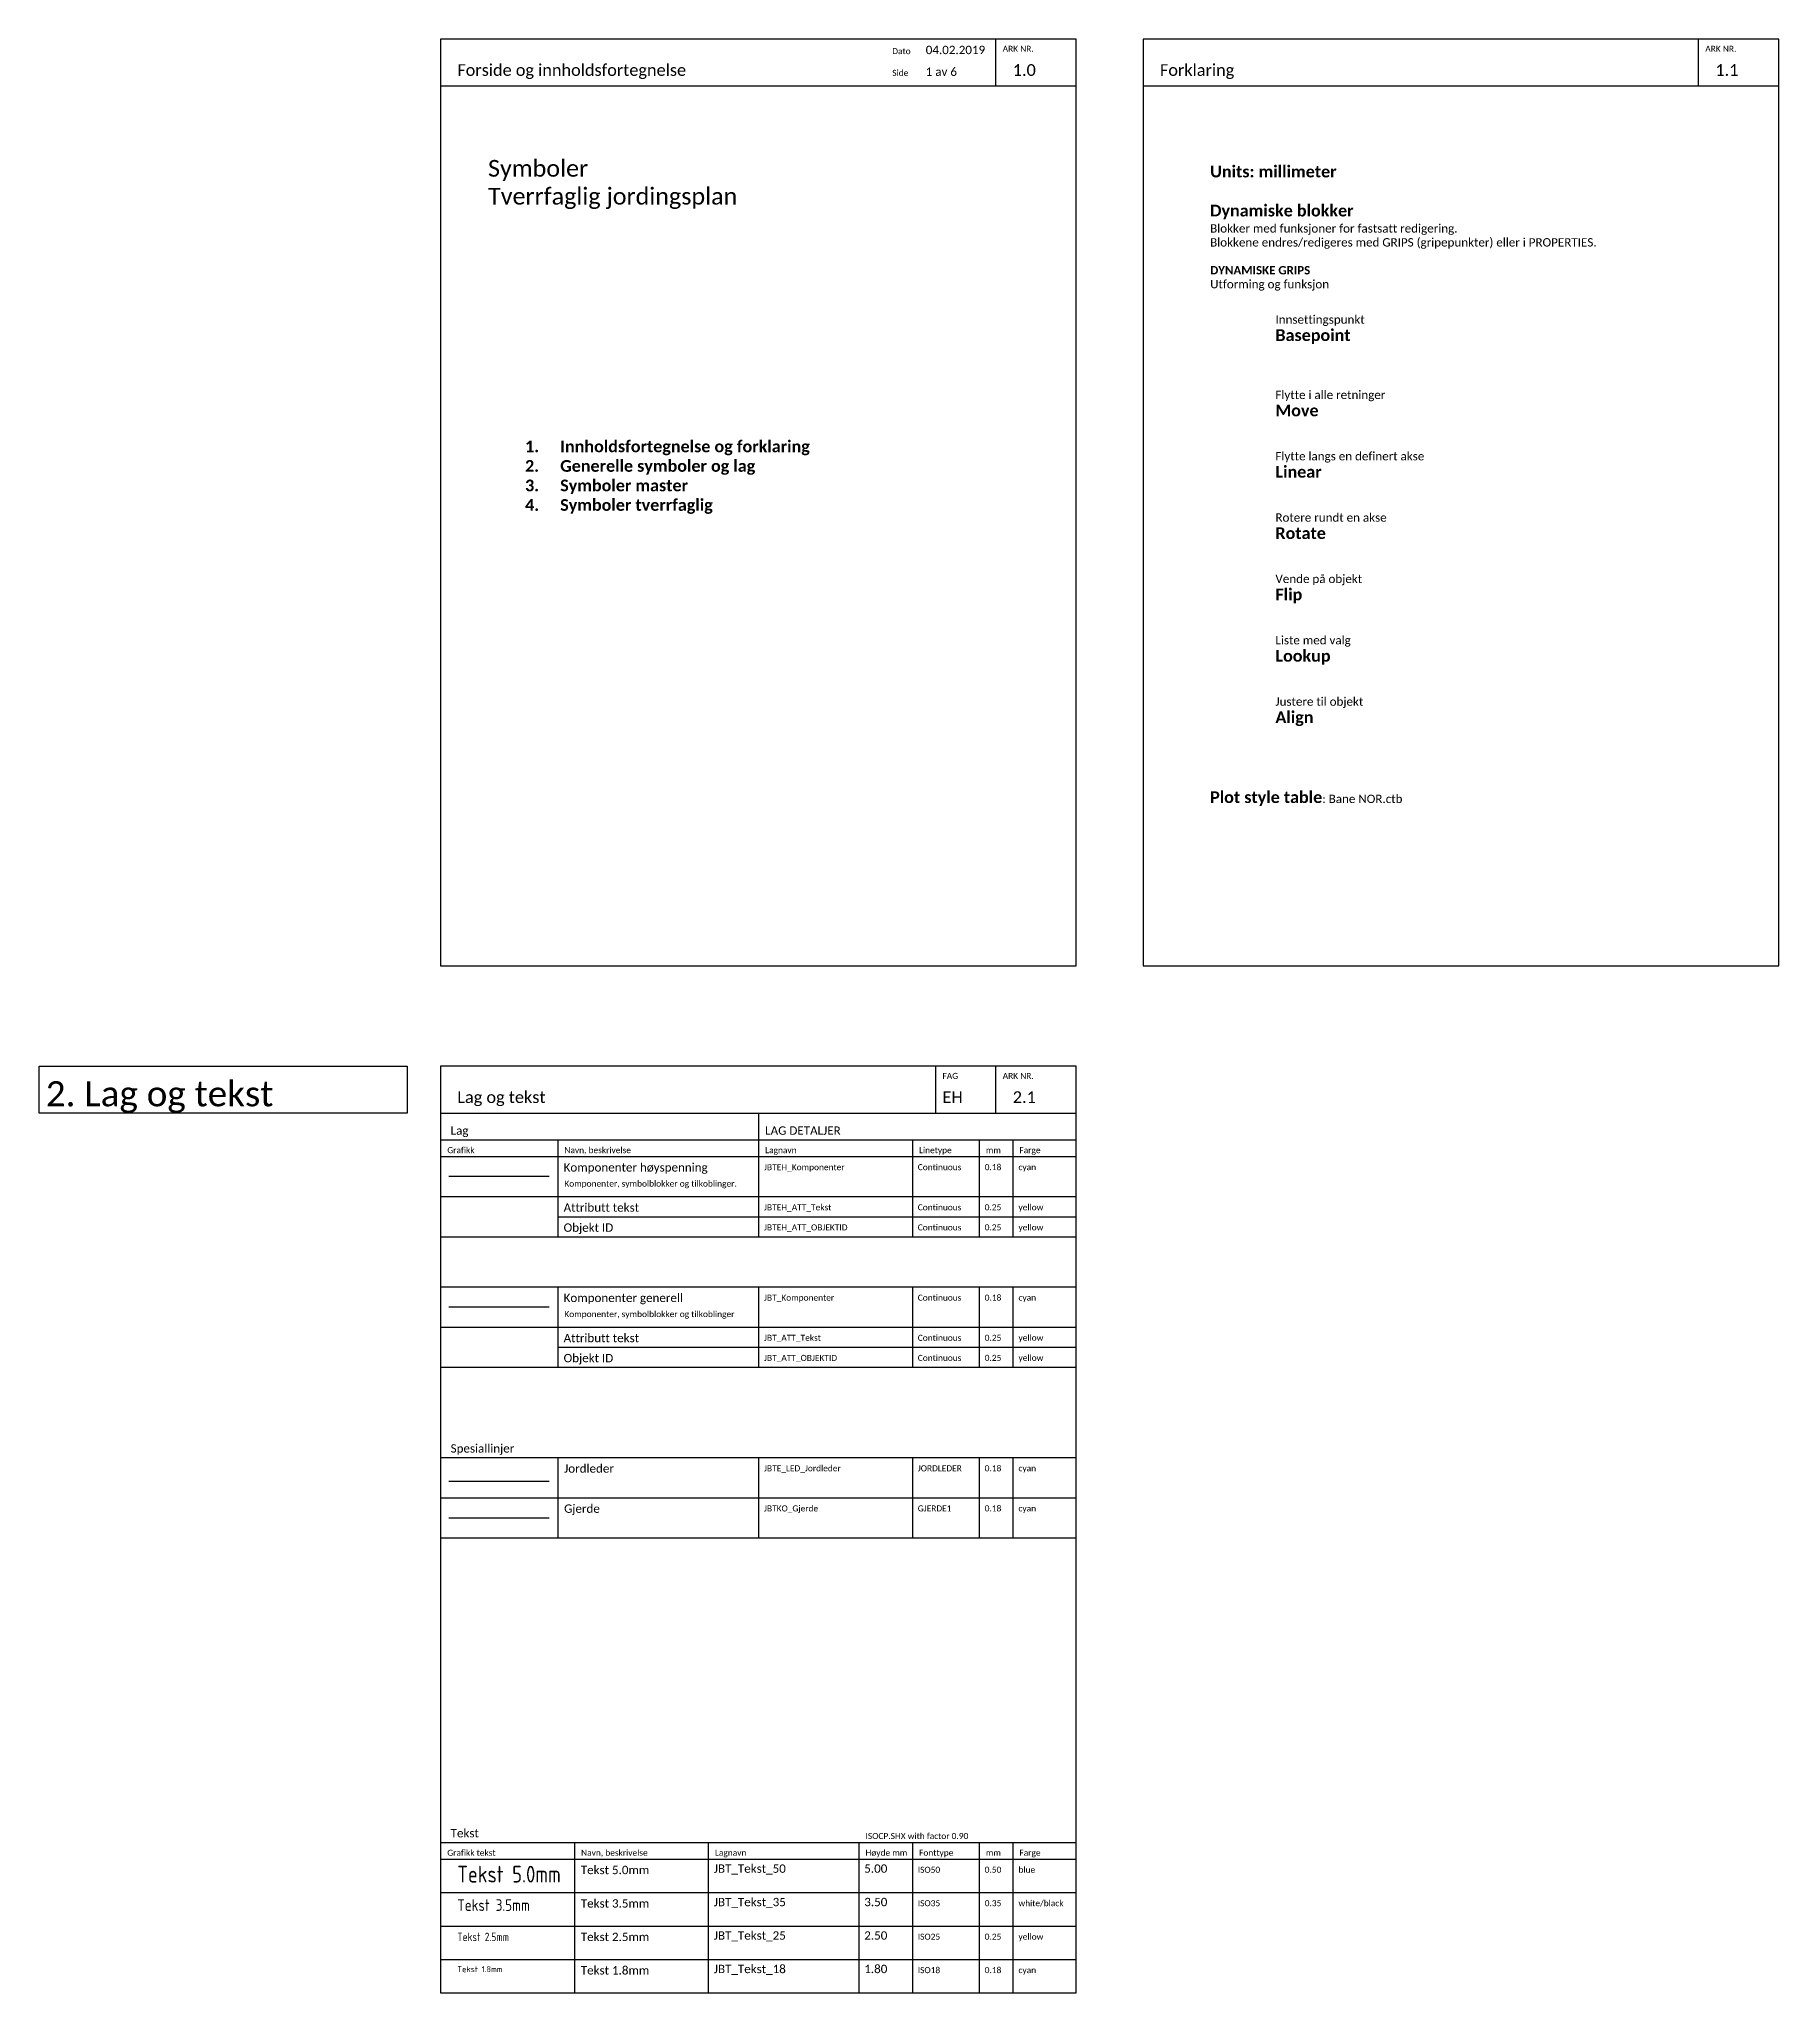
# Model space of a CAD drawing. Header units: millimetres. Extents: x -120 to 610, y -1213 to 277.
# Drawn here: x -120 to 400, y -307 to 277 of the extents above; entities that cross this region are included whole.
import ezdxf
from ezdxf.lldxf.tags import DXFTag

# ---------------------------------------------------------------- set-up
doc = ezdxf.new("R2010")
doc.units = ezdxf.units.MM
for name, color, linetype in [('JBT_Komponenter', 4, 'Continuous'), ('JBT_Tekst_18', 4, 'Continuous'), ('JBT_Tekst_25', 2, 'Continuous'), ('JBT_Tekst_35', 7, 'Continuous'), ('JBT_Tekst_50', 5, 'Continuous'), ('JBTE_LED_Jordleder', 4, 'JORDLEDER'), ('JBTEH_Komponenter', 4, 'Continuous'), ('JBTKO_Gjerde', 4, 'GJERDE1'), ('RAMME', 5, 'Continuous'), ('RAMME SYMBOLER', 4, 'Continuous'), ('RAMME TEKST', 7, 'Continuous')]:
    doc.layers.add(name, color=color, linetype=linetype)
doc.styles.add('Arial', font='arialbd.ttf')
doc.styles.add('Calibri', font='calibri.ttf')
doc.styles.add('ISO18', font='isocp.shx', dxfattribs={"width": 0.9, "height": 1.8})
doc.styles.add('ISO25', font='isocp.shx', dxfattribs={"width": 0.9, "height": 2.5})
doc.styles.add('ISO35', font='isocp.shx', dxfattribs={"width": 0.9, "height": 3.5})
doc.styles.add('ISO50', font='isocp.shx', dxfattribs={"width": 0.9, "height": 5})
doc.styles.get("Standard").update_dxf_attribs({"font": 'txt.shx'})
tags = doc.linetypes.add('GJERDE1', pattern='A,3.05,["//",Standard,S=1.25,R=0,X=0,Y=-0.7],4.5', length=7.55).pattern_tags.tags
tags[4] = DXFTag(74, 10)
tags = doc.linetypes.add('JORDLEDER', pattern='A,1.25,-1.5,2.5,-1,["jl",Standard,S=1.25,R=0,X=0,Y=-0.25],-2,2.5,-1.5,1.25', length=13.5).pattern_tags.tags
tags[10] = DXFTag(74, 10)

msp = doc.modelspace()

# ---------------------------------------------------------------- linework, layer by layer
at = {"layer": 'JBT_Komponenter'}
msp.add_line((32.5, -102), (2.5, -102), dxfattribs=at)
at = {"layer": 'JBTE_LED_Jordleder'}
msp.add_line((2.5, -154), (32.5, -154), dxfattribs=at)
at = {"layer": 'JBTEH_Komponenter'}
msp.add_line((32.5, -63), (2.5, -63), dxfattribs=at)
at = {"layer": 'JBTKO_Gjerde'}
msp.add_line((2.5, -165), (32.5, -165), dxfattribs=at)
at = {"layer": 'RAMME'}
for points in [[(190, 277), (0, 277), (0, 0), (190, 0)], [(400, 277), (210, 277), (210, 0), (400, 0)], [(-120, -30), (-10, -30), (-10, -44), (-120, -44)], [(190, -30), (0, -30), (0, -307), (190, -307)]]:
    msp.add_lwpolyline(points, close=True, dxfattribs=at)
for points in [[(0, 263), (190, 263)], [(210, 263), (400, 263)], [(0, -44), (190, -44)]]:
    msp.add_lwpolyline(points, dxfattribs=at)
at = {"layer": 'RAMME SYMBOLER'}
for p, q in [((166, 263), (166, 277)), ((376, 263), (376, 277)), ((148, -44), (148, -30)), ((166, -44), (166, -30)), ((95, -44), (95, -81)), ((0, -52), (190, -52)), ((35, -52), (35, -81)), ((141, -52), (141, -81)), ((161, -52), (161, -81)), ((171, -52), (171, -81)), ((0, -57), (190, -57)), ((0, -57), (190, -57)), ((0, -69), (190, -69)), ((35, -75), (190, -75)), ((0, -81), (190, -81)), ((0, -96), (190, -96)), ((35, -96), (35, -120)), ((95, -96), (95, -120)), ((141, -96), (141, -120)), ((161, -96), (161, -120)), ((171, -96), (171, -120)), ((0, -108), (190, -108)), ((35, -114), (190, -114)), ((0, -120), (190, -120)), ((0, -147), (190, -147)), ((35, -147), (35, -171)), ((95, -147), (95, -171)), ((141, -147), (141, -171)), ((161, -147), (161, -171)), ((171, -147), (171, -171)), ((0, -159), (190, -159)), ((0, -171), (190, -171)), ((0, -262), (190, -262)), ((40, -262), (40, -307)), ((80, -262), (80, -307)), ((125, -262), (125, -307)), ((141, -262), (141, -307)), ((161, -262), (161, -307)), ((171, -262), (171, -307)), ((0, -267), (190, -267)), ((40, -267), (40, -307)), ((0, -277), (190, -277)), ((0, -287), (190, -287)), ((0, -297), (190, -297))]:
    msp.add_line(p, q, dxfattribs=at)

# ---------------------------------------------------------------- texts
at = {"layer": 'JBT_Tekst_18', "linetype": 'ByBlock', "insert": (5, -299), "char_height": 1.8, "attachment_point": 1, "style": 'ISO18'}
msp.add_mtext_dynamic_manual_height_columns('Tekst 1.8mm', width=46, gutter_width=6.5, heights=[0], dxfattribs=at)
at = {"layer": 'JBT_Tekst_25', "insert": (5, -289), "char_height": 2.5, "attachment_point": 1, "style": 'ISO25'}
msp.add_mtext_dynamic_manual_height_columns('Tekst 2.5mm', width=46, gutter_width=6.5, heights=[0], dxfattribs=at)
at = {"layer": 'JBT_Tekst_35', "insert": (5, -279), "char_height": 3.5, "attachment_point": 1, "style": 'ISO35'}
msp.add_mtext_dynamic_manual_height_columns('Tekst 3.5mm', width=46, gutter_width=6.5, heights=[0], dxfattribs=at)
at = {"layer": 'JBT_Tekst_50', "insert": (5, -269), "char_height": 5, "attachment_point": 1, "style": 'ISO50'}
msp.add_mtext_dynamic_manual_height_columns('Tekst 5.0mm', width=46, gutter_width=6.5, heights=[0], dxfattribs=at)
at = {"layer": 'RAMME TEKST', "linetype": 'ByBlock', "style": 'Calibri'}
for s, height, p in [('04.02.2019', 2.5, (145, 272.5)), ('ARK NR.', 1.8, (168, 273.2)), ('ARK NR.', 1.8, (378, 273.2)), ('Forside og innholdsfortegnelse', 3.5, (5, 266)), ('Dato', 1.8, (135, 272.5)), ('1.0', 3.5, (171, 266)), ('Forklaring', 3.5, (215, 266)), ('1.1', 3.5, (381, 266)), ('Side', 1.8, (135, 266)), ('1 av 6', 2.5, (145, 266)), ('FAG', 1.8, (150, -33.8)), ('ARK NR.', 1.8, (168, -33.8)), ('Lag og tekst', 3.5, (5, -41)), ('EH', 3.5, (150, -41)), ('2.1', 3.5, (171, -41)), ('Lag', 2.5, (3, -50.5)), ('LAG DETALJER', 2.5, (97, -50.5)), ('Grafikk', 1.8, (2, -56)), ('Navn, beskrivelse', 1.8, (37, -56)), ('Lagnavn', 1.8, (97, -56)), ('Linetype', 1.8, (143, -56)), ('mm', 1.8, (162.98, -56)), ('Farge', 1.8, (173, -56)), ('Komponenter, symbolblokker og tilkoblinger.  ', 1.8, (37, -66)), ('JBTEH_Komponenter', 1.8, (96.66, -61.09)), ('Continuous', 1.8, (142.62, -61.09)), ('0.18', 1.8, (162.62, -61.08)), ('cyan', 1.8, (172.72, -61.08)), ('JBTEH_ATT_Tekst', 1.8, (96.66, -73.09)), ('Continuous', 1.8, (142.62, -73.09)), ('0.25', 1.8, (162.62, -73.08)), ('yellow', 1.8, (172.72, -73.08)), ('JBTEH_ATT_OBJEKTID', 1.8, (96.66, -79.09)), ('Continuous', 1.8, (142.62, -79.09)), ('0.25', 1.8, (162.62, -79.08)), ('yellow', 1.8, (172.72, -79.08)), ('JBT_Komponenter', 1.8, (96.66, -100.09)), ('Continuous', 1.8, (142.62, -100.09)), ('0.18', 1.8, (162.62, -100.08)), ('cyan', 1.8, (172.72, -100.08)), ('Komponenter, symbolblokker og tilkoblinger', 1.8, (37, -105)), ('JBT_ATT_Tekst', 1.8, (96.66, -112.09)), ('Continuous', 1.8, (142.62, -112.09)), ('0.25', 1.8, (162.62, -112.08)), ('yellow', 1.8, (172.72, -112.08)), ('JBT_ATT_OBJEKTID', 1.8, (96.66, -118.09)), ('Continuous', 1.8, (142.62, -118.09)), ('0.25', 1.8, (162.62, -118.08)), ('yellow', 1.8, (172.72, -118.08)), ('Spesiallinjer', 2.5, (3, -145.5)), ('JBTE_LED_Jordleder', 1.8, (96.66, -151.09)), ('JORDLEDER', 1.8, (142.62, -151.09)), ('0.18', 1.8, (162.62, -151.08)), ('cyan', 1.8, (172.72, -151.08)), ('JBTKO_Gjerde', 1.8, (96.66, -163.09)), ('GJERDE1', 1.8, (142.62, -163.09)), ('0.18', 1.8, (162.62, -163.08)), ('cyan', 1.8, (172.72, -163.08)), ('Tekst', 2.5, (3, -260.5)), ('ISOCP.SHX with factor 0.90', 1.8, (127, -261)), ('Grafikk tekst', 1.8, (2, -266)), ('Navn, beskrivelse', 1.8, (42, -266)), ('Lagnavn', 1.8, (82, -266)), ('Høyde mm', 1.8, (127, -266)), ('Fonttype', 1.8, (143, -266)), ('mm', 1.8, (162.98, -266)), ('Farge', 1.8, (173, -266)), ('ISO50', 1.8, (142.62, -271.09)), ('0.50', 1.8, (162.62, -271.08)), ('blue', 1.8, (172.72, -271.08)), ('ISO35', 1.8, (142.62, -281.09)), ('0.35', 1.8, (162.62, -281.08)), ('white/black', 1.8, (172.72, -281.08)), ('ISO25', 1.8, (142.62, -291.09)), ('0.25', 1.8, (162.62, -291.08)), ('yellow', 1.8, (172.72, -291.08)), ('ISO18', 1.8, (142.62, -301.09)), ('0.18', 1.8, (162.62, -301.08)), ('cyan', 1.8, (172.72, -301.08))]:
    msp.add_text(s, height=height, dxfattribs=at).set_placement(p)
at = {"layer": 'RAMME TEKST', "style": 'Calibri'}
for s, height, p in [('2. Lag og tekst', 7.5, (-118, -42)), ('Komponenter høyspenning', 2.5, (36.77, -61.5)), ('Attributt tekst', 2.5, (36.77, -73.5)), ('Objekt ID', 2.5, (36.77, -79.5)), ('Komponenter generell', 2.5, (36.77, -100.5)), ('Attributt tekst', 2.5, (36.77, -112.5)), ('Objekt ID', 2.5, (36.77, -118.5)), ('Jordleder', 2.5, (36.92, -151.5)), ('Gjerde', 2.5, (36.92, -163.5)), ('JBT_Tekst_50', 2.5, (81.66, -271.09)), ('5.00', 2.5, (126.62, -271.08)), ('Tekst 5.0mm', 2.5, (41.9, -271.5)), ('Tekst 3.5mm', 2.5, (41.9, -281.5)), ('JBT_Tekst_35', 2.5, (81.66, -281.09)), ('3.50', 2.5, (126.62, -281.08)), ('Tekst 2.5mm', 2.5, (41.9, -291.5)), ('JBT_Tekst_25', 2.5, (81.66, -291.09)), ('2.50', 2.5, (126.62, -291.08)), ('Tekst 1.8mm', 2.5, (41.9, -301.5)), ('JBT_Tekst_18', 2.5, (81.66, -301.09)), ('1.80', 2.5, (126.62, -301.08))]:
    msp.add_text(s, height=height, dxfattribs=at).set_placement(p)
at = {"layer": 'RAMME TEKST', "linetype": 'ByBlock', "insert": (14.18, 240.87), "char_height": 5, "attachment_point": 1, "style": 'Arial'}
msp.add_mtext_dynamic_manual_height_columns('{\\fCalibri|b0|i0|c0|p34;Symboler\\PTverrfaglig jordingsplan\\H2.50051x; }', width=150, gutter_width=12.5, heights=[0], dxfattribs=at)
at = {"layer": 'RAMME TEKST', "attachment_point": 1}
for s, width, insert, char_height in [('{\\fCalibri|b1|i0|c0|p34;\\H1.4x;Units: millimeter\\P\\PDynamiske blokker \\P\\fCalibri|b0|i0|c0|p34;\\H0.71428x;Blokker med funksjoner for fastsatt redigering. \\PBlokkene endres/redigeres med GRIPS (gripepunkter) eller i PROPERTIES.\\P\\P\\fCalibri|b1|i0|c0|p34;\\H1.00001x;DYNAMISKE GRIPS \\P\\fCalibri|b0|i0|c0|p34;Utforming og funksjon}', 150, (230, 239.16), 2.5), ('{\\fCalibri|b0|i0|c0|p34;Innsettingspunkt \\P\\fCalibri|b1|i0|c0|p34;\\H1.4x;Basepoint\\P\\H0.71429x;\\P\\P\\P\\fCalibri|b0|i0|c0|p34;Flytte i alle retninger \\P\\fCalibri|b1|i0|c0|p34;\\H1.39999x;Move\\P\\H0.71429x;\\P\\P\\fCalibri|b0|i0|c0|p34;Flytte langs en definert akse \\P\\fCalibri|b1|i0|c0|p34;\\H1.39999x;Linear\\P\\H0.71429x;\\P\\P\\fCalibri|b0|i0|c0|p34;Rotere rundt en akse \\P\\fCalibri|b1|i0|c0|p34;\\H1.39999x;Rotate\\P\\H0.71429x;\\P\\P\\fCalibri|b0|i0|c0|p34;Vende på objekt \\P\\fCalibri|b1|i0|c0|p34;\\H1.39999x;Flip\\P\\H0.71429x;\\P\\P\\fCalibri|b0|i0|c0|p34;Liste med valg\\P\\fCalibri|b1|i0|c0|p34;\\H1.39999x;Lookup\\P\\H0.71429x;\\P\\P\\fCalibri|b0|i0|c0|p34;Justere til objekt \\P\\fCalibri|b1|i0|c0|p34;\\H1.39999x;Align}', 55.0824, (249.52, 194.42), 2.5), ('\\pi-10.5,l15.75,t15.75;{\\fCalibri|b1|i0|c0|p34;1.^IInnholdsfortegnelse og forklaring\\H1.67692x; \\H0.59633x;\\P2.^IGenerelle symboler og lag\\fCalibri|b0|i0|c0|p34;\\H1.46436x; \\H0.68289x;\\P\\fCalibri|b1|i0|c0|p34;3.^ISymboler master\\H1.53368x; \\H0.65203x;\\P4.^ISymboler tverrfaglig\\H1.51672x; }', 150, (20, 157), 3.5), ('{\\fCalibri|b0|i0|c0|p34;\\H1.00001x;\\P\\H1.4x;\\P\\fCalibri|b1|i0|c0|p34;Plot style table\\fCalibri|b0|i0|c0|p34;\\H0.71429x;: Bane NOR.ctb}', 150, (230, 62.16), 2.5)]:
    msp.add_mtext_dynamic_manual_height_columns(s, width=width, gutter_width=12.5, heights=[0], dxfattribs=dict(at, insert=insert, char_height=char_height))

doc.saveas('drawing.dxf')
